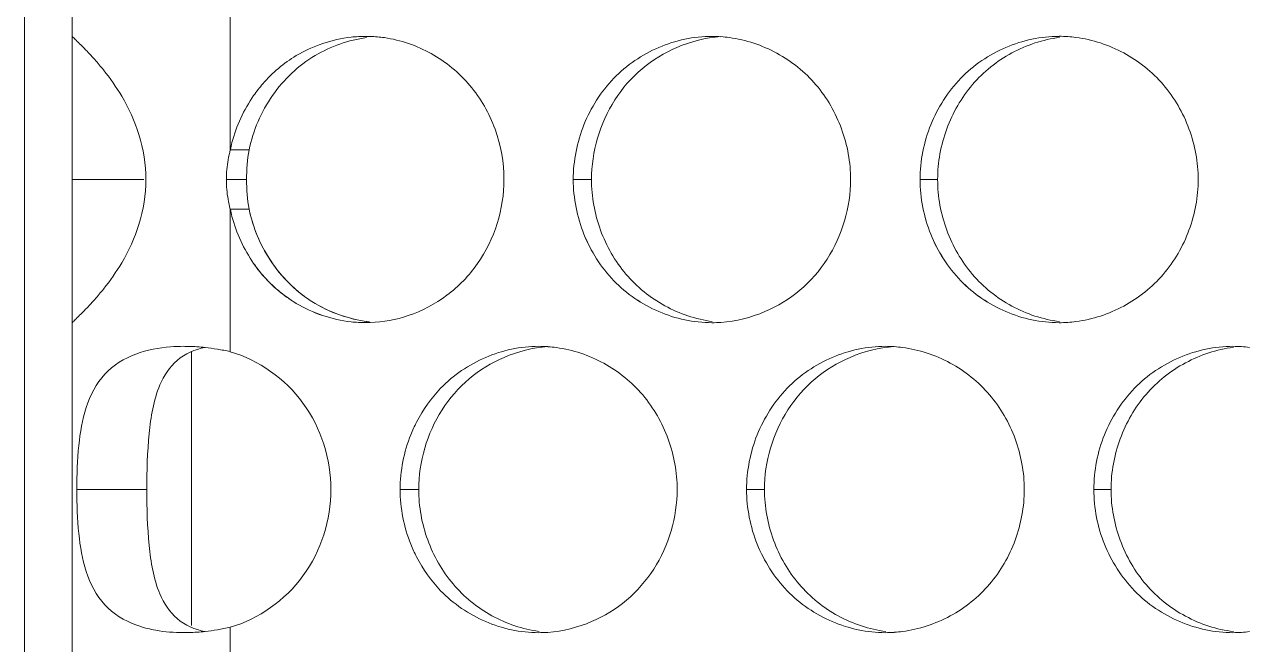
# Model space of a CAD drawing. Header units: millimetres. Extents: x 1177 to 4147, y 93 to 2194.
# Drawn here: x 1597.49 to 1623.17, y 1713.08 to 1726.08 of the extents above; entities that cross this region are included whole.
import ezdxf

# ---------------------------------------------------------------- set-up
doc = ezdxf.new("R2010")
doc.units = ezdxf.units.MM
doc.header["$LTSCALE"] = 0.1
doc.layers.get('0').update_dxf_attribs({"lineweight": 13})
doc.layers.add('标注', color=251, linetype='Continuous', lineweight=9)

msp = doc.modelspace()

# ---------------------------------------------------------------- linework, layer by layer
for p, q in [((1597.49, 1344.895), (1597.49, 1918.895)), ((1598.49, 1647.885), (1598.49, 1875.712)), ((1601.804, 1723.449), (1601.804, 1726.436)), ((1601.804, 1723.449), (1601.804, 1726.435)), ((1601.804, 1719.219), (1601.804, 1722.207)), ((1601.804, 1719.219), (1601.804, 1722.206)), ((1601.804, 1710.457), (1601.804, 1713.445)), ((1601.804, 1710.458), (1601.804, 1713.445))]:
    msp.add_line(p, q)
at = {"layer": '标注'}
for p, q in [((1598.49, 1725.827), (1598.49, 1732.818)), ((1598.49, 1725.827), (1598.49, 1719.828)), ((1602.199, 1723.449), (1601.804, 1723.449)), ((1602.199, 1723.449), (1601.804, 1723.449)), ((1599.99, 1722.827), (1598.49, 1722.827)), ((1599.99, 1722.827), (1598.49, 1722.827)), ((1602.145, 1722.827), (1601.723, 1722.827)), ((1602.145, 1722.827), (1601.723, 1722.827)), ((1609.376, 1722.827), (1608.994, 1722.827)), ((1609.376, 1722.827), (1608.994, 1722.827)), ((1616.633, 1722.827), (1616.265, 1722.827)), ((1616.633, 1722.827), (1616.265, 1722.827)), ((1602.199, 1722.206), (1601.804, 1722.206)), ((1602.199, 1722.206), (1601.804, 1722.206)), ((1598.49, 1712.837), (1598.49, 1719.828)), ((1600.99, 1719.219), (1600.99, 1713.486)), ((1600.054, 1716.332), (1598.586, 1716.332)), ((1605.754, 1716.332), (1605.365, 1716.332)), ((1605.754, 1716.332), (1605.365, 1716.332)), ((1613.002, 1716.332), (1612.627, 1716.332)), ((1620.268, 1716.332), (1619.907, 1716.332))]:
    msp.add_line(p, q, dxfattribs=at)
for centre, radius, start, end in [((1604.65, 1723.025), 2.802, 90.0177, 96.4449), ((1604.65, 1723.025), 2.802, 90.0177, 96.4449), ((1604.649, 1723.08), 2.747, 88.1301, 90.0018), ((1604.649, 1723.08), 2.747, 88.1301, 90.0018), ((1604.651, 1723.125), 2.702, 81.8471, 88.1347), ((1604.651, 1723.125), 2.702, 81.8471, 88.1347), ((1611.9, 1723.131), 2.696, 85.9382, 89.991), ((1611.9, 1723.131), 2.696, 85.9382, 89.991), ((1611.895, 1723.069), 2.759, 82.2487, 85.9388), ((1611.895, 1723.069), 2.759, 82.2487, 85.9388), ((1619.177, 1723.12), 2.708, 86.1042, 89.9918), ((1619.177, 1723.12), 2.708, 86.1042, 89.9918), ((1619.173, 1723.06), 2.768, 82.5618, 86.1048), ((1619.173, 1723.06), 2.768, 82.5618, 86.1048), ((1604.167, 1722.824), 2.444, 165.1989, 175.0623), ((1604.167, 1722.824), 2.444, 165.1989, 175.0623), ((1604.723, 1722.852), 2.979, 165.4586, 168.4449), ((1604.723, 1722.852), 2.979, 165.4586, 168.4449), ((1605.733, 1722.829), 3.588, 170.0517, 180.0201), ((1605.733, 1722.829), 3.588, 170.0517, 180.0201), ((1604.141, 1722.827), 2.418, 175.0848, 179.9974), ((1604.141, 1722.827), 2.418, 175.0848, 179.9974), ((1604.15, 1722.828), 2.428, 180.0174, 189.8517), ((1604.15, 1722.828), 2.428, 180.0174, 189.8517), ((1605.733, 1722.826), 3.588, 179.9799, 189.9483), ((1605.733, 1722.826), 3.588, 179.9799, 189.9483), ((1604.173, 1722.832), 2.451, 189.8577, 194.7995), ((1604.173, 1722.832), 2.451, 189.8577, 194.7995), ((1604.723, 1722.803), 2.979, 191.5551, 194.5414), ((1604.723, 1722.803), 2.979, 191.5551, 194.5414), ((1604.65, 1722.63), 2.802, 263.5551, 269.9823), ((1604.65, 1722.63), 2.802, 263.5551, 269.9823), ((1604.649, 1722.575), 2.747, 269.9982, 271.8699), ((1604.649, 1722.575), 2.747, 269.9982, 271.8699), ((1611.9, 1722.523), 2.696, 270.009, 274.0618), ((1611.9, 1722.523), 2.696, 270.009, 274.0618), ((1619.177, 1722.535), 2.708, 270.0082, 273.8958), ((1619.177, 1722.535), 2.708, 270.0082, 273.8958), ((1619.173, 1722.595), 2.768, 273.8952, 277.4382), ((1619.173, 1722.595), 2.768, 273.8952, 277.4382), ((1600.787, 1714.765), 4.569, 80.5968, 83.849), ((1608.267, 1716.642), 2.69, 85.8545, 89.9907), ((1608.267, 1716.642), 2.69, 85.8545, 89.9907), ((1608.263, 1716.578), 2.754, 82.091, 85.8551), ((1608.263, 1716.578), 2.754, 82.091, 85.8551), ((1615.536, 1716.63), 2.702, 86.0214, 89.9914), ((1615.532, 1716.569), 2.763, 82.4057, 86.0221), ((1622.823, 1716.619), 2.713, 86.1865, 89.9921), ((1622.819, 1716.56), 2.773, 82.7173, 86.1871), ((1600.764, 1714.624), 4.712, 77.2525, 80.6025), ((1600.787, 1717.9), 4.569, 276.151, 279.4032), ((1600.764, 1718.041), 4.712, 279.3975, 282.7475), ((1608.267, 1716.022), 2.69, 270.0093, 274.1455), ((1608.267, 1716.022), 2.69, 270.0093, 274.1455), ((1615.536, 1716.034), 2.702, 270.0086, 273.9786), ((1615.532, 1716.096), 2.763, 273.9779, 277.5943), ((1622.823, 1716.045), 2.713, 270.0079, 273.8135), ((1622.819, 1716.105), 2.773, 273.8129, 277.2827)]:
    msp.add_arc(centre, radius, start, end, dxfattribs=at)
msp.add_spline([(2027.49, 1819.182), (1864.296, 1806.369), (1766.772, 1737.15), (1658.757, 1615.796), (1597.49, 1595.163)], degree=3, dxfattribs=at)
for points, knots in [([(1599.529, 1724.571), (1599.415, 1724.764), (1599.231, 1725.025), (1598.975, 1725.329), (1598.816, 1725.503), (1598.684, 1725.637), (1598.593, 1725.725), (1598.54, 1725.777), (1598.513, 1725.802), (1598.501, 1725.818), (1598.49, 1725.825), (1598.49, 1725.827)], [0, 0, 0, 0, 0.411334, 0.583273, 0.72846, 0.84462, 0.929419, 0.959592, 0.981476, 0.994971, 1, 1, 1, 1]), ([(1599.529, 1724.571), (1599.415, 1724.764), (1599.231, 1725.025), (1598.975, 1725.329), (1598.816, 1725.503), (1598.684, 1725.637), (1598.593, 1725.725), (1598.54, 1725.777), (1598.513, 1725.802), (1598.501, 1725.818), (1598.49, 1725.825), (1598.49, 1725.827)], [0, 0, 0, 0, 0.411334, 0.583273, 0.72846, 0.84462, 0.929419, 0.959592, 0.981476, 0.994971, 1, 1, 1, 1]), ([(1607.542, 1722.827), (1607.542, 1723.184), (1607.413, 1723.898), (1606.879, 1724.838), (1606.051, 1725.518), (1605.377, 1725.75), (1605.034, 1725.8)], [0, 0, 0, 0, 0.253589, 0.505104, 0.753724, 1, 1, 1, 1]), ([(1607.542, 1722.827), (1607.542, 1723.184), (1607.413, 1723.898), (1606.879, 1724.838), (1606.051, 1725.518), (1605.377, 1725.75), (1605.034, 1725.8)], [0, 0, 0, 0, 0.253589, 0.505104, 0.753724, 1, 1, 1, 1]), ([(1614.809, 1722.827), (1614.809, 1723.186), (1614.677, 1723.906), (1614.136, 1724.85), (1613.296, 1725.529), (1612.613, 1725.755), (1612.267, 1725.802)], [0, 0, 0, 0, 0.253362, 0.504807, 0.753291, 1, 1, 1, 1]), ([(1614.809, 1722.827), (1614.809, 1723.186), (1614.677, 1723.906), (1614.136, 1724.85), (1613.296, 1725.529), (1612.613, 1725.755), (1612.267, 1725.802)], [0, 0, 0, 0, 0.253362, 0.504807, 0.753291, 1, 1, 1, 1]), ([(1619.187, 1725.804), (1618.839, 1725.759), (1618.154, 1725.535), (1617.309, 1724.856), (1616.766, 1723.909), (1616.633, 1723.187), (1616.633, 1722.827)], [0, 0, 0, 0, 0.246727, 0.495166, 0.746588, 1, 1, 1, 1]), ([(1619.187, 1725.804), (1618.839, 1725.759), (1618.154, 1725.535), (1617.309, 1724.856), (1616.766, 1723.909), (1616.633, 1723.187), (1616.633, 1722.827)], [0, 0, 0, 0, 0.246727, 0.495166, 0.746588, 1, 1, 1, 1]), ([(1622.094, 1722.827), (1622.094, 1723.187), (1621.96, 1723.909), (1621.415, 1724.856), (1620.567, 1725.535), (1619.88, 1725.759), (1619.532, 1725.804)], [0, 0, 0, 0, 0.253127, 0.504455, 0.753033, 1, 1, 1, 1]), ([(1622.094, 1722.827), (1622.094, 1723.187), (1621.96, 1723.909), (1621.415, 1724.856), (1620.567, 1725.535), (1619.88, 1725.759), (1619.532, 1725.804)], [0, 0, 0, 0, 0.253127, 0.504455, 0.753033, 1, 1, 1, 1]), ([(1611.168, 1725.596), (1610.905, 1725.483), (1610.405, 1725.178), (1609.639, 1724.299), (1609.376, 1723.407), (1609.376, 1722.827)], [0, 0, 0, 0, 0.248135, 0.498077, 1, 1, 1, 1]), ([(1611.168, 1725.596), (1610.905, 1725.483), (1610.405, 1725.178), (1609.639, 1724.299), (1609.376, 1723.407), (1609.376, 1722.827)], [0, 0, 0, 0, 0.248135, 0.498077, 1, 1, 1, 1]), ([(1603.581, 1725.424), (1603.231, 1725.216), (1602.616, 1724.631), (1602.282, 1723.854), (1602.199, 1723.449)], [0, 0, 0, 0, 0.496153, 1, 1, 1, 1]), ([(1603.581, 1725.424), (1603.231, 1725.216), (1602.616, 1724.631), (1602.282, 1723.854), (1602.199, 1723.449)], [0, 0, 0, 0, 0.496153, 1, 1, 1, 1]), ([(1603.188, 1725.423), (1602.924, 1725.267), (1602.605, 1724.996), (1602.353, 1724.672), (1602.294, 1724.587)], [0, 0, 0, 0, 0.747671, 1, 1, 1, 1]), ([(1603.188, 1725.423), (1602.924, 1725.267), (1602.605, 1724.996), (1602.353, 1724.672), (1602.294, 1724.587)], [0, 0, 0, 0, 0.747671, 1, 1, 1, 1]), ([(1600.034, 1722.827), (1600.034, 1723.145), (1599.936, 1723.759), (1599.678, 1724.318), (1599.529, 1724.571)], [0, 0, 0, 0, 0.519273, 1, 1, 1, 1]), ([(1600.034, 1722.827), (1600.034, 1723.145), (1599.936, 1723.759), (1599.678, 1724.318), (1599.529, 1724.571)], [0, 0, 0, 0, 0.519273, 1, 1, 1, 1]), ([(1599.529, 1721.084), (1599.678, 1721.337), (1599.936, 1721.896), (1600.034, 1722.51), (1600.034, 1722.827)], [0, 0, 0, 0, 0.480727, 1, 1, 1, 1]), ([(1599.529, 1721.084), (1599.678, 1721.337), (1599.936, 1721.896), (1600.034, 1722.51), (1600.034, 1722.827)], [0, 0, 0, 0, 0.480727, 1, 1, 1, 1]), ([(1605.535, 1719.976), (1605.824, 1720.074), (1606.377, 1720.366), (1607.244, 1721.257), (1607.542, 1722.211), (1607.542, 1722.827)], [0, 0, 0, 0, 0.248219, 0.498355, 1, 1, 1, 1]), ([(1605.535, 1719.976), (1605.824, 1720.074), (1606.377, 1720.366), (1607.244, 1721.257), (1607.542, 1722.211), (1607.542, 1722.827)], [0, 0, 0, 0, 0.248219, 0.498355, 1, 1, 1, 1]), ([(1609.376, 1722.827), (1609.376, 1722.469), (1609.507, 1721.75), (1610.045, 1720.806), (1610.883, 1720.126), (1611.564, 1719.9), (1611.909, 1719.853)], [0, 0, 0, 0, 0.253649, 0.50519, 0.753532, 1, 1, 1, 1]), ([(1609.376, 1722.827), (1609.376, 1722.469), (1609.507, 1721.75), (1610.045, 1720.806), (1610.883, 1720.126), (1611.564, 1719.9), (1611.909, 1719.853)], [0, 0, 0, 0, 0.253649, 0.50519, 0.753532, 1, 1, 1, 1]), ([(1613.012, 1720.059), (1613.275, 1720.172), (1613.776, 1720.478), (1614.545, 1721.356), (1614.809, 1722.248), (1614.809, 1722.827)], [0, 0, 0, 0, 0.248395, 0.498438, 1, 1, 1, 1]), ([(1613.012, 1720.059), (1613.275, 1720.172), (1613.776, 1720.478), (1614.545, 1721.356), (1614.809, 1722.248), (1614.809, 1722.827)], [0, 0, 0, 0, 0.248395, 0.498438, 1, 1, 1, 1]), ([(1616.633, 1722.827), (1616.633, 1722.468), (1616.766, 1721.746), (1617.309, 1720.799), (1618.154, 1720.12), (1618.839, 1719.896), (1619.187, 1719.851)], [0, 0, 0, 0, 0.253412, 0.504834, 0.753273, 1, 1, 1, 1]), ([(1616.633, 1722.827), (1616.633, 1722.468), (1616.766, 1721.746), (1617.309, 1720.799), (1618.154, 1720.12), (1618.839, 1719.896), (1619.187, 1719.851)], [0, 0, 0, 0, 0.253412, 0.504834, 0.753273, 1, 1, 1, 1]), ([(1619.532, 1719.851), (1619.88, 1719.896), (1620.567, 1720.12), (1621.415, 1720.799), (1621.96, 1721.745), (1622.094, 1722.468), (1622.094, 1722.827)], [0, 0, 0, 0, 0.246967, 0.495545, 0.746873, 1, 1, 1, 1]), ([(1619.532, 1719.851), (1619.88, 1719.896), (1620.567, 1720.12), (1621.415, 1720.799), (1621.96, 1721.745), (1622.094, 1722.468), (1622.094, 1722.827)], [0, 0, 0, 0, 0.246967, 0.495545, 0.746873, 1, 1, 1, 1]), ([(1602.199, 1722.206), (1602.322, 1721.606), (1602.801, 1720.734), (1603.828, 1720.046), (1604.425, 1719.88), (1604.726, 1719.846)], [0, 0, 0, 0, 0.502195, 0.75184, 1, 1, 1, 1]), ([(1602.199, 1722.206), (1602.282, 1721.801), (1602.616, 1721.024), (1603.231, 1720.439), (1603.581, 1720.231)], [0, 0, 0, 0, 0.503847, 1, 1, 1, 1]), ([(1609.218, 1721.68), (1609.362, 1721.322), (1609.783, 1720.654), (1610.438, 1720.209), (1610.789, 1720.059)], [0, 0, 0, 0, 0.502933, 1, 1, 1, 1]), ([(1616.489, 1721.68), (1616.633, 1721.322), (1617.056, 1720.653), (1617.712, 1720.209), (1618.064, 1720.059)], [0, 0, 0, 0, 0.5027, 1, 1, 1, 1]), ([(1598.49, 1719.828), (1598.49, 1719.83), (1598.501, 1719.837), (1598.513, 1719.853), (1598.54, 1719.878), (1598.593, 1719.93), (1598.684, 1720.018), (1598.816, 1720.152), (1598.975, 1720.326), (1599.231, 1720.63), (1599.415, 1720.891), (1599.529, 1721.084)], [0, 0, 0, 0, 0.005029, 0.018524, 0.040408, 0.070581, 0.15538, 0.27154, 0.416727, 0.588666, 1, 1, 1, 1]), ([(1598.49, 1719.828), (1598.49, 1719.83), (1598.501, 1719.837), (1598.513, 1719.853), (1598.54, 1719.878), (1598.593, 1719.93), (1598.684, 1720.018), (1598.816, 1720.152), (1598.975, 1720.326), (1599.231, 1720.63), (1599.415, 1720.891), (1599.529, 1721.084)], [0, 0, 0, 0, 0.005029, 0.018524, 0.040408, 0.070581, 0.15538, 0.27154, 0.416727, 0.588666, 1, 1, 1, 1]), ([(1602.294, 1721.068), (1602.528, 1720.734), (1603.137, 1720.155), (1603.934, 1719.891), (1604.336, 1719.846)], [0, 0, 0, 0, 0.502556, 1, 1, 1, 1]), ([(1602.294, 1721.068), (1602.353, 1720.983), (1602.605, 1720.659), (1602.924, 1720.388), (1603.188, 1720.232)], [0, 0, 0, 0, 0.252329, 1, 1, 1, 1]), ([(1600.826, 1719.332), (1600.735, 1719.332), (1600.397, 1719.32), (1600.058, 1719.257), (1599.826, 1719.171)], [0, 0, 0, 0, 0.267795, 1, 1, 1, 1]), ([(1601.27, 1719.308), (1601.061, 1719.269), (1600.65, 1719.088), (1600.412, 1718.715), (1600.329, 1718.522)], [0, 0, 0, 0, 0.503158, 1, 1, 1, 1]), ([(1601.276, 1719.307), (1601.163, 1719.32), (1601.013, 1719.33), (1600.863, 1719.332), (1600.826, 1719.332)], [0, 0, 0, 0, 0.755047, 1, 1, 1, 1]), ([(1611.173, 1716.332), (1611.173, 1716.69), (1611.042, 1717.408), (1610.504, 1718.352), (1609.667, 1719.031), (1608.987, 1719.258), (1608.642, 1719.306)], [0, 0, 0, 0, 0.253482, 0.504988, 0.753424, 1, 1, 1, 1]), ([(1611.173, 1716.332), (1611.173, 1716.69), (1611.042, 1717.408), (1610.504, 1718.352), (1609.667, 1719.031), (1608.987, 1719.258), (1608.642, 1719.306)], [0, 0, 0, 0, 0.253482, 0.504988, 0.753424, 1, 1, 1, 1]), ([(1618.449, 1716.332), (1618.449, 1716.692), (1618.316, 1717.412), (1617.773, 1718.358), (1616.929, 1719.037), (1616.244, 1719.262), (1615.897, 1719.308)], [0, 0, 0, 0, 0.253244, 0.50463, 0.753161, 1, 1, 1, 1]), ([(1622.832, 1719.31), (1622.484, 1719.265), (1621.796, 1719.042), (1620.947, 1718.364), (1620.401, 1717.416), (1620.268, 1716.693), (1620.268, 1716.332)], [0, 0, 0, 0, 0.246854, 0.49534, 0.746704, 1, 1, 1, 1]), ([(1599.826, 1719.171), (1599.583, 1719.081), (1599.114, 1718.794), (1598.865, 1718.306), (1598.783, 1718.052)], [0, 0, 0, 0, 0.492021, 1, 1, 1, 1]), ([(1603.915, 1716.332), (1603.915, 1716.967), (1603.512, 1718.259), (1602.401, 1719.045), (1601.804, 1719.219)], [0, 0, 0, 0, 0.504977, 1, 1, 1, 1]), ([(1607.544, 1719.101), (1607.281, 1718.988), (1606.782, 1718.682), (1606.016, 1717.803), (1605.754, 1716.912), (1605.754, 1716.332)], [0, 0, 0, 0, 0.248013, 0.497923, 1, 1, 1, 1]), ([(1607.544, 1719.101), (1607.281, 1718.988), (1606.782, 1718.682), (1606.016, 1717.803), (1605.754, 1716.912), (1605.754, 1716.332)], [0, 0, 0, 0, 0.248013, 0.497923, 1, 1, 1, 1]), ([(1614.797, 1719.101), (1614.533, 1718.988), (1614.033, 1718.683), (1613.266, 1717.804), (1613.002, 1716.912), (1613.002, 1716.332)], [0, 0, 0, 0, 0.248254, 0.498229, 1, 1, 1, 1]), ([(1600.329, 1718.522), (1600.192, 1718.202), (1600.075, 1717.458), (1600.054, 1716.723), (1600.054, 1716.332)], [0, 0, 0, 0, 0.47064, 1, 1, 1, 1]), ([(1606.214, 1718.453), (1606.013, 1718.245), (1605.785, 1717.922), (1605.625, 1717.57), (1605.589, 1717.48)], [0, 0, 0, 0, 0.747989, 1, 1, 1, 1]), ([(1606.214, 1718.453), (1606.013, 1718.245), (1605.785, 1717.922), (1605.625, 1717.57), (1605.589, 1717.48)], [0, 0, 0, 0, 0.747989, 1, 1, 1, 1]), ([(1598.783, 1718.052), (1598.701, 1717.795), (1598.607, 1717.219), (1598.586, 1716.641), (1598.586, 1716.332)], [0, 0, 0, 0, 0.466285, 1, 1, 1, 1]), ([(1598.586, 1716.332), (1598.586, 1716.024), (1598.607, 1715.445), (1598.701, 1714.87), (1598.783, 1714.613)], [0, 0, 0, 0, 0.533715, 1, 1, 1, 1]), ([(1600.054, 1716.332), (1600.054, 1715.941), (1600.075, 1715.206), (1600.192, 1714.462), (1600.329, 1714.143)], [0, 0, 0, 0, 0.52936, 1, 1, 1, 1]), ([(1601.804, 1713.445), (1602.401, 1713.62), (1603.512, 1714.406), (1603.915, 1715.698), (1603.915, 1716.332)], [0, 0, 0, 0, 0.495023, 1, 1, 1, 1]), ([(1605.754, 1716.332), (1605.754, 1715.974), (1605.885, 1715.257), (1606.42, 1714.314), (1607.254, 1713.634), (1607.933, 1713.406), (1608.277, 1713.358)], [0, 0, 0, 0, 0.253771, 0.505372, 0.753666, 1, 1, 1, 1]), ([(1605.754, 1716.332), (1605.754, 1715.974), (1605.885, 1715.257), (1606.42, 1714.314), (1607.254, 1713.634), (1607.933, 1713.406), (1608.277, 1713.358)], [0, 0, 0, 0, 0.253771, 0.505372, 0.753666, 1, 1, 1, 1]), ([(1609.378, 1713.564), (1609.642, 1713.677), (1610.142, 1713.983), (1610.909, 1714.861), (1611.173, 1715.753), (1611.173, 1716.332)], [0, 0, 0, 0, 0.248275, 0.498285, 1, 1, 1, 1]), ([(1609.378, 1713.564), (1609.642, 1713.677), (1610.142, 1713.983), (1610.909, 1714.861), (1611.173, 1715.753), (1611.173, 1716.332)], [0, 0, 0, 0, 0.248275, 0.498285, 1, 1, 1, 1]), ([(1613.002, 1716.332), (1613.002, 1715.973), (1613.134, 1715.253), (1613.675, 1714.307), (1614.516, 1713.628), (1615.2, 1713.403), (1615.546, 1713.356)], [0, 0, 0, 0, 0.253529, 0.50501, 0.753401, 1, 1, 1, 1]), ([(1615.897, 1713.356), (1616.244, 1713.403), (1616.929, 1713.628), (1617.773, 1714.306), (1618.316, 1715.252), (1618.449, 1715.973), (1618.449, 1716.332)], [0, 0, 0, 0, 0.246839, 0.49537, 0.746756, 1, 1, 1, 1]), ([(1620.268, 1716.332), (1620.268, 1715.972), (1620.401, 1715.249), (1620.947, 1714.301), (1621.796, 1713.622), (1622.484, 1713.399), (1622.832, 1713.355)], [0, 0, 0, 0, 0.253296, 0.50466, 0.753146, 1, 1, 1, 1]), ([(1605.589, 1715.185), (1605.625, 1715.094), (1605.785, 1714.742), (1606.013, 1714.42), (1606.214, 1714.212)], [0, 0, 0, 0, 0.252011, 1, 1, 1, 1]), ([(1605.589, 1715.185), (1605.625, 1715.094), (1605.785, 1714.742), (1606.013, 1714.42), (1606.214, 1714.212)], [0, 0, 0, 0, 0.252011, 1, 1, 1, 1]), ([(1598.783, 1714.613), (1598.865, 1714.359), (1599.114, 1713.87), (1599.583, 1713.584), (1599.826, 1713.494)], [0, 0, 0, 0, 0.507979, 1, 1, 1, 1]), ([(1600.329, 1714.143), (1600.412, 1713.949), (1600.65, 1713.577), (1601.061, 1713.395), (1601.27, 1713.357)], [0, 0, 0, 0, 0.496842, 1, 1, 1, 1]), ([(1600.063, 1713.421), (1600.122, 1713.406), (1600.373, 1713.352), (1600.631, 1713.333), (1600.826, 1713.333)], [0, 0, 0, 0, 0.237726, 1, 1, 1, 1]), ([(1600.826, 1713.333), (1600.863, 1713.333), (1601.013, 1713.335), (1601.163, 1713.345), (1601.276, 1713.357)], [0, 0, 0, 0, 0.244953, 1, 1, 1, 1])]:
    msp.add_open_spline(points, degree=3, knots=knots, dxfattribs=at)
for points in [[(1604.336, 1725.809), (1603.934, 1725.764), (1603.535, 1725.63), (1603.188, 1725.423)], [(1604.336, 1725.809), (1603.934, 1725.764), (1603.535, 1725.63), (1603.188, 1725.423)], [(1604.66, 1725.801), (1604.283, 1725.749), (1603.909, 1725.619), (1603.581, 1725.424)], [(1604.66, 1725.801), (1604.283, 1725.749), (1603.909, 1725.619), (1603.581, 1725.424)], [(1611.9, 1725.827), (1611.522, 1725.827), (1611.137, 1725.745), (1610.789, 1725.596)], [(1611.9, 1725.827), (1611.522, 1725.827), (1611.137, 1725.745), (1610.789, 1725.596)], [(1612.086, 1725.821), (1611.772, 1725.798), (1611.458, 1725.72), (1611.168, 1725.596)], [(1612.086, 1725.821), (1611.772, 1725.798), (1611.458, 1725.72), (1611.168, 1725.596)], [(1619.178, 1725.827), (1618.799, 1725.827), (1618.413, 1725.745), (1618.064, 1725.596)], [(1619.178, 1725.827), (1618.799, 1725.827), (1618.413, 1725.745), (1618.064, 1725.596)], [(1610.789, 1725.596), (1610.438, 1725.446), (1610.11, 1725.222), (1609.844, 1724.948)], [(1610.789, 1725.596), (1610.438, 1725.446), (1610.11, 1725.222), (1609.844, 1724.948)], [(1618.064, 1725.596), (1617.712, 1725.446), (1617.383, 1725.222), (1617.117, 1724.948)], [(1618.064, 1725.596), (1617.712, 1725.446), (1617.383, 1725.222), (1617.117, 1724.948)], [(1609.844, 1724.948), (1609.576, 1724.671), (1609.361, 1724.333), (1609.218, 1723.975)], [(1609.844, 1724.948), (1609.576, 1724.671), (1609.361, 1724.333), (1609.218, 1723.975)], [(1617.117, 1724.948), (1616.848, 1724.671), (1616.633, 1724.333), (1616.489, 1723.975)], [(1617.117, 1724.948), (1616.848, 1724.671), (1616.633, 1724.333), (1616.489, 1723.975)], [(1602.294, 1724.587), (1602.087, 1724.29), (1601.93, 1723.951), (1601.839, 1723.6)], [(1602.294, 1724.587), (1602.087, 1724.29), (1601.93, 1723.951), (1601.839, 1723.6)], [(1609.218, 1723.975), (1609.073, 1723.613), (1608.994, 1723.217), (1608.994, 1722.827)], [(1609.218, 1723.975), (1609.073, 1723.613), (1608.994, 1723.217), (1608.994, 1722.827)], [(1616.489, 1723.975), (1616.344, 1723.613), (1616.265, 1723.217), (1616.265, 1722.827)], [(1616.489, 1723.975), (1616.344, 1723.613), (1616.265, 1723.217), (1616.265, 1722.827)], [(1608.994, 1722.827), (1608.994, 1722.438), (1609.073, 1722.042), (1609.218, 1721.68)], [(1608.994, 1722.827), (1608.994, 1722.438), (1609.073, 1722.042), (1609.218, 1721.68)], [(1616.265, 1722.827), (1616.265, 1722.438), (1616.344, 1722.042), (1616.489, 1721.68)], [(1616.265, 1722.827), (1616.265, 1722.438), (1616.344, 1722.042), (1616.489, 1721.68)], [(1601.839, 1722.055), (1601.93, 1721.704), (1602.087, 1721.365), (1602.294, 1721.068)], [(1601.839, 1722.055), (1601.93, 1721.704), (1602.087, 1721.365), (1602.294, 1721.068)], [(1609.218, 1721.68), (1609.361, 1721.322), (1609.576, 1720.984), (1609.844, 1720.707)], [(1616.489, 1721.68), (1616.633, 1721.322), (1616.848, 1720.984), (1617.117, 1720.707)], [(1609.844, 1720.707), (1610.11, 1720.433), (1610.438, 1720.209), (1610.789, 1720.059)], [(1617.117, 1720.707), (1617.383, 1720.432), (1617.712, 1720.209), (1618.064, 1720.059)], [(1603.188, 1720.232), (1603.535, 1720.025), (1603.934, 1719.891), (1604.336, 1719.846)], [(1603.581, 1720.231), (1603.927, 1720.025), (1604.326, 1719.891), (1604.726, 1719.846)], [(1610.789, 1720.059), (1611.137, 1719.91), (1611.522, 1719.827), (1611.9, 1719.827)], [(1610.789, 1720.059), (1611.137, 1719.91), (1611.522, 1719.827), (1611.9, 1719.827)], [(1612.09, 1719.834), (1612.406, 1719.857), (1612.721, 1719.935), (1613.012, 1720.059)], [(1612.09, 1719.834), (1612.406, 1719.857), (1612.721, 1719.935), (1613.012, 1720.059)], [(1618.064, 1720.059), (1618.413, 1719.91), (1618.799, 1719.827), (1619.178, 1719.827)], [(1618.064, 1720.059), (1618.413, 1719.91), (1618.799, 1719.827), (1619.178, 1719.827)], [(1604.739, 1719.83), (1605.009, 1719.838), (1605.28, 1719.889), (1605.535, 1719.976)], [(1604.739, 1719.83), (1605.009, 1719.838), (1605.28, 1719.889), (1605.535, 1719.976)], [(1608.268, 1719.332), (1607.89, 1719.332), (1607.505, 1719.249), (1607.158, 1719.101)], [(1608.268, 1719.332), (1607.89, 1719.332), (1607.505, 1719.249), (1607.158, 1719.101)], [(1608.457, 1719.325), (1608.145, 1719.303), (1607.832, 1719.224), (1607.544, 1719.101)], [(1608.457, 1719.325), (1608.145, 1719.303), (1607.832, 1719.224), (1607.544, 1719.101)], [(1615.537, 1719.332), (1615.158, 1719.332), (1614.772, 1719.249), (1614.424, 1719.101)], [(1615.72, 1719.326), (1615.404, 1719.304), (1615.088, 1719.225), (1614.797, 1719.101)], [(1622.823, 1719.332), (1622.443, 1719.332), (1622.057, 1719.249), (1621.708, 1719.101)], [(1607.158, 1719.101), (1606.807, 1718.95), (1606.479, 1718.727), (1606.214, 1718.453)], [(1607.158, 1719.101), (1606.807, 1718.95), (1606.479, 1718.727), (1606.214, 1718.453)], [(1614.424, 1719.101), (1614.073, 1718.95), (1613.744, 1718.727), (1613.478, 1718.453)], [(1621.708, 1719.101), (1621.356, 1718.95), (1621.027, 1718.727), (1620.76, 1718.453)], [(1613.478, 1718.453), (1613.21, 1718.176), (1612.995, 1717.838), (1612.851, 1717.48)], [(1620.76, 1718.453), (1620.491, 1718.176), (1620.276, 1717.838), (1620.131, 1717.48)], [(1605.589, 1717.48), (1605.444, 1717.118), (1605.365, 1716.722), (1605.365, 1716.332)], [(1605.589, 1717.48), (1605.444, 1717.118), (1605.365, 1716.722), (1605.365, 1716.332)], [(1612.851, 1717.48), (1612.706, 1717.118), (1612.627, 1716.722), (1612.627, 1716.332)], [(1620.131, 1717.48), (1619.986, 1717.118), (1619.907, 1716.722), (1619.907, 1716.332)], [(1605.365, 1716.332), (1605.365, 1715.943), (1605.444, 1715.547), (1605.589, 1715.185)], [(1605.365, 1716.332), (1605.365, 1715.943), (1605.444, 1715.547), (1605.589, 1715.185)], [(1612.627, 1716.332), (1612.627, 1715.943), (1612.706, 1715.547), (1612.851, 1715.185)], [(1619.907, 1716.332), (1619.907, 1715.943), (1619.986, 1715.547), (1620.131, 1715.185)], [(1612.851, 1715.185), (1612.995, 1714.827), (1613.21, 1714.489), (1613.478, 1714.212)], [(1620.131, 1715.185), (1620.276, 1714.827), (1620.491, 1714.489), (1620.76, 1714.212)], [(1606.214, 1714.212), (1606.479, 1713.938), (1606.807, 1713.714), (1607.158, 1713.564)], [(1606.214, 1714.212), (1606.479, 1713.938), (1606.807, 1713.714), (1607.158, 1713.564)], [(1613.478, 1714.212), (1613.744, 1713.937), (1614.073, 1713.714), (1614.424, 1713.564)], [(1620.76, 1714.212), (1621.027, 1713.937), (1621.356, 1713.714), (1621.708, 1713.564)], [(1599.826, 1713.494), (1599.903, 1713.465), (1599.983, 1713.441), (1600.063, 1713.421)], [(1607.158, 1713.564), (1607.505, 1713.415), (1607.89, 1713.332), (1608.268, 1713.332)], [(1607.158, 1713.564), (1607.505, 1713.415), (1607.89, 1713.332), (1608.268, 1713.332)], [(1608.462, 1713.339), (1608.775, 1713.362), (1609.089, 1713.44), (1609.378, 1713.564)], [(1608.462, 1713.339), (1608.775, 1713.362), (1609.089, 1713.44), (1609.378, 1713.564)], [(1614.424, 1713.564), (1614.772, 1713.415), (1615.158, 1713.332), (1615.537, 1713.332)], [(1621.708, 1713.564), (1622.057, 1713.415), (1622.443, 1713.332), (1622.823, 1713.332)]]:
    msp.add_open_spline(points, degree=3, dxfattribs=at)

doc.saveas('drawing.dxf')
